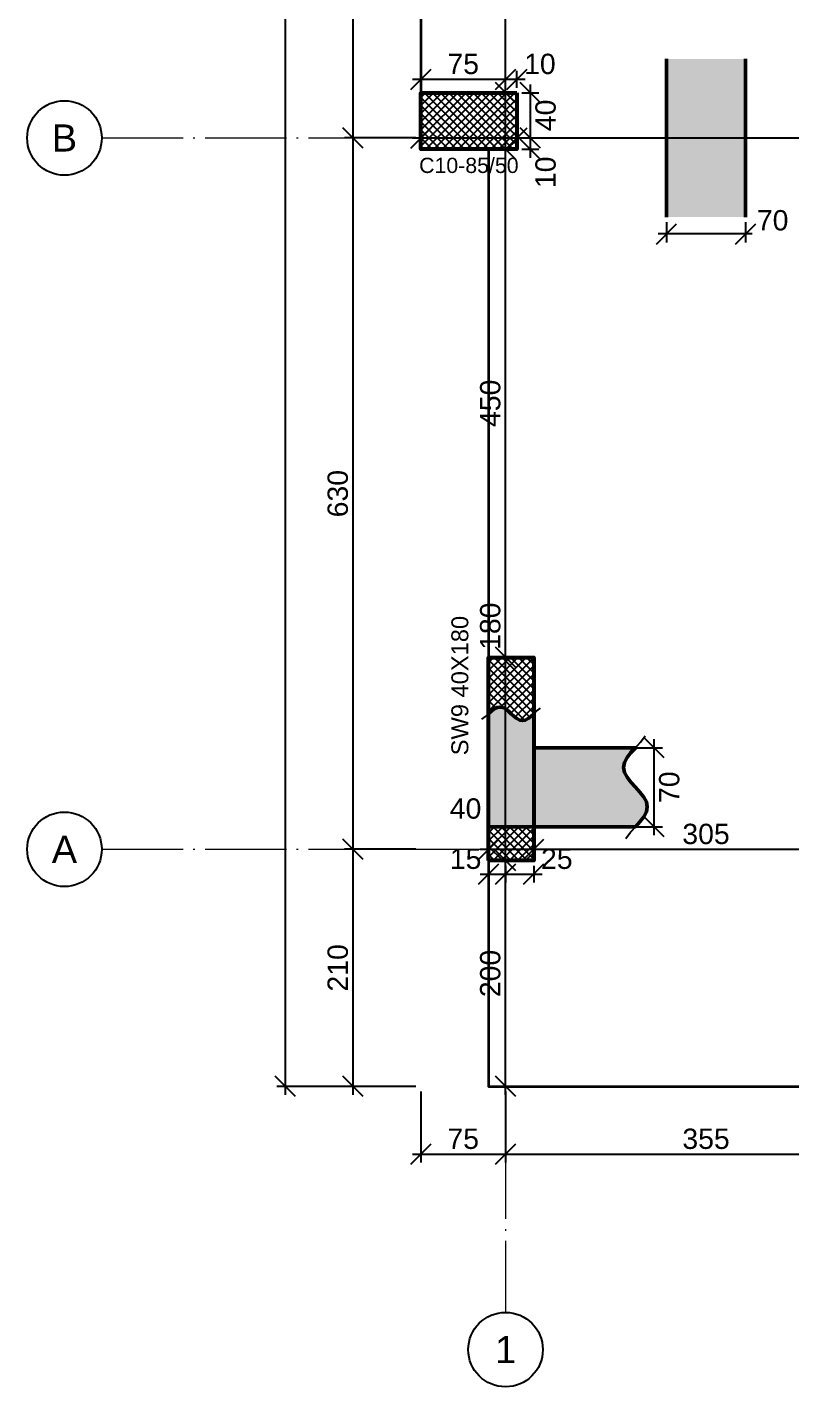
# Model space of a CAD drawing. Header units: millimetres. Extents: x -404 to 6018, y -5139 to 7890.
# Drawn here: x -349 to 328, y 4124 to 5328 of the extents above; entities that cross this region are included whole.
import ezdxf
from ezdxf.enums import TextEntityAlignment as Align

# ---------------------------------------------------------------- set-up
doc = ezdxf.new("R2010")
doc.units = ezdxf.units.MM
doc.linetypes.add('ZWCAD_ISO04W100', pattern=[30.5, 24, -3, 0.5, -3])
for name, color, linetype, lineweight in [('AXIS LINES', 255, 'ZWCAD_ISO04W100', 13), ('COLUMN', 140, 'Continuous', 53), ('SLAB', 3, 'Continuous', 35), ('WALL', 10, 'Continuous', 53)]:
    doc.layers.add(name, color=color, linetype=linetype, lineweight=lineweight)
for name, color, linetype in [('FW_AXIS', 7, 'Continuous'), ('FW_COLUMN_HATCH', 8, 'Continuous'), ('FW_DIM', 7, 'Continuous'), ('FW_SLAB_SECTION', 8, 'Continuous'), ('FW_TEXT', 7, 'Continuous'), ('FW_WALL_HATCH', 8, 'Continuous'), ('FW_WALL_SECTION', 8, 'Continuous')]:
    doc.layers.add(name, color=color, linetype=linetype)
doc.styles.add('REBAR_TXT', font='arial.ttf')
doc.styles.get("Standard").update_dxf_attribs({"font": 'arial.ttf'})
doc.dimstyles.new('FW_DIM', dxfattribs={"dimtxt": 18, "dimasz": 9, "dimexe": 7.5, "dimexo": 4.5, "dimgap": 4.5, "dimtad": 1, "dimdec": 0, "dimtxsty": 'Standard', "dimtsz": 9, "dimcen": 2.5, "dimdle": 7.5, "dimclrd": 256, "dimclre": 256, "dimclrt": 7, "dimazin": 3, "dimtfac": 1, "dimtmove": 2, "dimatfit": 3})

# ---------------------------------------------------------------- blocks, each defined once
blk = doc.blocks.new('_Oblique')
at = {"color": 0, "linetype": 'ByBlock', "lineweight": -2}
blk.add_line((-0.5, -0.5), (0.5, 0.5), dxfattribs=at)
blk = doc.blocks.new('*D1')
for p, q in [((206.5, 4612.6), (206.5, 4697.6)), ((104.5, 4690.1), (214, 4690.1)), ((104.5, 4620.1), (214, 4620.1))]:
    blk.add_line(p, q)
at = {"layer": 'Defpoints'}
for p in [(100, 4690.1), (100, 4620.1), (206.5, 4620.1)]:
    blk.add_point(p, dxfattribs=at)
at = {"layer": 'FW_DIM', "xscale": 18, "yscale": 18, "rotation": 90}
for p in [(206.5, 4690.1), (206.5, 4620.1)]:
    blk.add_blockref('_OBLIQUE', p, dxfattribs=at)
at = {"layer": 'FW_DIM', "color": 7, "insert": (220, 4655.1), "char_height": 18, "attachment_point": 5, "rotation": 90}
blk.add_mtext('70', dxfattribs=at)
blk = doc.blocks.new('*D17')
for p, q in [((217.5, 5155.6), (217.5, 5137.6)), ((287.5, 5155.6), (287.5, 5137.6)), ((293.5, 5145.1), (210, 5145.1))]:
    blk.add_line(p, q)
at = {"layer": 'Defpoints'}
for p in [(217.5, 5160.1), (287.5, 5160.1), (217.5, 5145.1)]:
    blk.add_point(p, dxfattribs=at)
at = {"layer": 'FW_DIM', "xscale": 18, "yscale": 18}
for p in [(217.5, 5145.1), (287.5, 5145.1)]:
    blk.add_blockref('_OBLIQUE', p, dxfattribs=at)
at = {"layer": 'FW_DIM', "color": 7, "insert": (311.5, 5157.1), "char_height": 18, "attachment_point": 5}
blk.add_mtext('70', dxfattribs=at)
blk = doc.blocks.new('*D42')
for p, q in [((52.5, 4578.1), (82.5, 4578.1)), ((60, 4585.6), (60, 4570.6)), ((75, 4585.6), (75, 4570.6))]:
    blk.add_line(p, q)
at = {"layer": 'Defpoints'}
for p in [(60, 4590.1), (75, 4590.1), (60, 4578.1)]:
    blk.add_point(p, dxfattribs=at)
at = {"layer": 'FW_DIM', "xscale": 18, "yscale": 18}
for p in [(60, 4578.1), (75, 4578.1)]:
    blk.add_blockref('_OBLIQUE', p, dxfattribs=at)
at = {"layer": 'FW_DIM', "color": 7, "insert": (39.6, 4591.6), "char_height": 18, "attachment_point": 5}
blk.add_mtext('15', dxfattribs=at)
blk = doc.blocks.new('*D43')
for p, q in [((67.5, 4578.1), (107.5, 4578.1)), ((75, 4585.6), (75, 4570.6)), ((100, 4585.6), (100, 4570.6))]:
    blk.add_line(p, q)
at = {"layer": 'Defpoints'}
for p in [(75, 4590.1), (100, 4590.1), (75, 4578.1)]:
    blk.add_point(p, dxfattribs=at)
at = {"layer": 'FW_DIM', "xscale": 18, "yscale": 18}
for p in [(75, 4578.1), (100, 4578.1)]:
    blk.add_blockref('_OBLIQUE', p, dxfattribs=at)
at = {"layer": 'FW_DIM', "color": 7, "insert": (120.4, 4591.6), "char_height": 18, "attachment_point": 5}
blk.add_mtext('25', dxfattribs=at)
blk = doc.blocks.new('*D94')
for p, q in [((0, 5274.6), (0, 5289.6)), ((75, 5274.6), (75, 5289.6)), ((-7.5, 5282.1), (82.5, 5282.1))]:
    blk.add_line(p, q)
at = {"layer": 'Defpoints'}
for p in [(0, 5282.1), (0, 5270.1), (75, 5270.1)]:
    blk.add_point(p, dxfattribs=at)
at = {"layer": 'FW_DIM', "xscale": 18, "yscale": 18}
for p in [(0, 5282.1), (75, 5282.1)]:
    blk.add_blockref('_OBLIQUE', p, dxfattribs=at)
at = {"layer": 'FW_DIM', "color": 7, "insert": (37.5, 5295.6), "char_height": 18, "attachment_point": 5}
blk.add_mtext('75', dxfattribs=at)
blk = doc.blocks.new('*D95')
for p, q in [((75, 5274.6), (75, 5289.6)), ((85, 5274.6), (85, 5289.6)), ((67.5, 5282.1), (92.5, 5282.1))]:
    blk.add_line(p, q)
at = {"layer": 'Defpoints'}
for p in [(75, 5282.1), (75, 5270.1), (85, 5270.1)]:
    blk.add_point(p, dxfattribs=at)
at = {"layer": 'FW_DIM', "xscale": 18, "yscale": 18}
for p in [(75, 5282.1), (85, 5282.1)]:
    blk.add_blockref('_OBLIQUE', p, dxfattribs=at)
at = {"layer": 'FW_DIM', "color": 7, "insert": (105.4, 5295.6), "char_height": 18, "attachment_point": 5}
blk.add_mtext('10', dxfattribs=at)
blk = doc.blocks.new('*D96')
for p, q in [((89.5, 5230.1), (104.5, 5230.1)), ((97, 5212.6), (97, 5237.6)), ((89.5, 5220.1), (104.5, 5220.1))]:
    blk.add_line(p, q)
at = {"layer": 'Defpoints'}
for p in [(85, 5230.1), (85, 5220.1), (97, 5220.1)]:
    blk.add_point(p, dxfattribs=at)
at = {"layer": 'FW_DIM', "xscale": 18, "yscale": 18, "rotation": 90}
for p in [(97, 5230.1), (97, 5220.1)]:
    blk.add_blockref('_OBLIQUE', p, dxfattribs=at)
at = {"layer": 'FW_DIM', "color": 7, "insert": (110.5, 5199.7), "char_height": 18, "attachment_point": 5, "rotation": 90}
blk.add_mtext('10', dxfattribs=at)
blk = doc.blocks.new('*D97')
for p, q in [((97, 5222.6), (97, 5277.6)), ((89.5, 5270.1), (104.5, 5270.1)), ((89.5, 5230.1), (104.5, 5230.1))]:
    blk.add_line(p, q)
at = {"layer": 'Defpoints'}
for p in [(85, 5270.1), (85, 5230.1), (97, 5230.1)]:
    blk.add_point(p, dxfattribs=at)
at = {"layer": 'FW_DIM', "xscale": 18, "yscale": 18, "rotation": 90}
for p in [(97, 5270.1), (97, 5230.1)]:
    blk.add_blockref('_OBLIQUE', p, dxfattribs=at)
at = {"layer": 'FW_DIM', "color": 7, "insert": (110.5, 5250.1), "char_height": 18, "attachment_point": 5, "rotation": 90}
blk.add_mtext('40', dxfattribs=at)
blk = doc.blocks.new('*D118')
for p, q in [((52.5, 4600.1), (107.5, 4600.1)), ((60, 4604.6), (60, 4607.6)), ((100, 4604.6), (100, 4607.6))]:
    blk.add_line(p, q)
at = {"layer": 'Defpoints'}
for p in [(60, 4600.1), (60, 4600.1), (100, 4600.1)]:
    blk.add_point(p, dxfattribs=at)
at = {"layer": 'FW_DIM', "xscale": 18, "yscale": 18}
for p in [(60, 4600.1), (100, 4600.1)]:
    blk.add_blockref('_OBLIQUE', p, dxfattribs=at)
at = {"layer": 'FW_DIM', "color": 7, "insert": (39.6, 4636.1), "char_height": 18, "attachment_point": 5}
blk.add_mtext('40', dxfattribs=at)
blk = doc.blocks.new('*D119')
for p, q in [((92.5, 4600.1), (412.5, 4600.1)), ((100, 4604.6), (100, 4607.6)), ((405, 4604.6), (405, 4607.6))]:
    blk.add_line(p, q)
at = {"layer": 'Defpoints'}
for p in [(100, 4600.1), (100, 4600.1), (405, 4600.1)]:
    blk.add_point(p, dxfattribs=at)
at = {"layer": 'FW_DIM', "xscale": 18, "yscale": 18}
for p in [(100, 4600.1), (405, 4600.1)]:
    blk.add_blockref('_OBLIQUE', p, dxfattribs=at)
at = {"layer": 'FW_DIM', "color": 7, "insert": (252.5, 4613.6), "char_height": 18, "attachment_point": 5}
blk.add_mtext('305', dxfattribs=at)
blk = doc.blocks.new('*D125')
for p, q in [((-7.5, 5230.1), (92.5, 5230.1)), ((0, 5234.6), (0, 5237.6)), ((85, 5234.6), (85, 5237.6))]:
    blk.add_line(p, q)
at = {"layer": 'Defpoints'}
for p in [(0, 5230.1), (0, 5230.1), (85, 5230.1)]:
    blk.add_point(p, dxfattribs=at)
at = {"layer": 'FW_DIM', "xscale": 18, "yscale": 18}
for p in [(0, 5230.1), (85, 5230.1)]:
    blk.add_blockref('_OBLIQUE', p, dxfattribs=at)
blk = doc.blocks.new('*D126')
for p, q in [((77.5, 5230.1), (982.5, 5230.1)), ((85, 5234.6), (85, 5237.6)), ((975, 5234.6), (975, 5237.6))]:
    blk.add_line(p, q)
at = {"layer": 'Defpoints'}
for p in [(85, 5230.1), (85, 5230.1), (975, 5230.1)]:
    blk.add_point(p, dxfattribs=at)
at = {"layer": 'FW_DIM', "xscale": 18, "yscale": 18}
for p in [(85, 5230.1), (975, 5230.1)]:
    blk.add_blockref('_OBLIQUE', p, dxfattribs=at)
at = {"layer": 'FW_DIM', "color": 7, "insert": (530, 5243.6), "char_height": 18, "attachment_point": 5}
blk.add_mtext('890', dxfattribs=at)
blk = doc.blocks.new('*D165')
for p, q in [((70.5, 4590.1), (67.5, 4590.1)), ((75, 4382.6), (75, 4597.6)), ((70.5, 4390.1), (67.5, 4390.1))]:
    blk.add_line(p, q)
at = {"layer": 'Defpoints'}
for p in [(75, 4590.1), (75, 4390.1), (75, 4390.1)]:
    blk.add_point(p, dxfattribs=at)
at = {"layer": 'FW_DIM', "xscale": 18, "yscale": 18, "rotation": 90}
for p in [(75, 4590.1), (75, 4390.1)]:
    blk.add_blockref('_OBLIQUE', p, dxfattribs=at)
at = {"layer": 'FW_DIM', "color": 7, "insert": (61.5, 4490.1), "char_height": 18, "attachment_point": 5, "rotation": 90}
blk.add_mtext('200', dxfattribs=at)
blk = doc.blocks.new('*D166')
for p, q in [((70.5, 4770.1), (67.5, 4770.1)), ((75, 4582.6), (75, 4777.6)), ((70.5, 4590.1), (67.5, 4590.1))]:
    blk.add_line(p, q)
at = {"layer": 'Defpoints'}
for p in [(75, 4770.1), (75, 4590.1), (75, 4590.1)]:
    blk.add_point(p, dxfattribs=at)
at = {"layer": 'FW_DIM', "xscale": 18, "yscale": 18, "rotation": 90}
for p in [(75, 4770.1), (75, 4590.1)]:
    blk.add_blockref('_OBLIQUE', p, dxfattribs=at)
at = {"layer": 'FW_DIM', "color": 7, "insert": (61.5, 4797.7), "char_height": 18, "attachment_point": 5, "rotation": 90}
blk.add_mtext('180', dxfattribs=at)
blk = doc.blocks.new('*D167')
for p, q in [((75, 4762.6), (75, 5227.6)), ((70.5, 5220.1), (67.5, 5220.1)), ((70.5, 4770.1), (67.5, 4770.1))]:
    blk.add_line(p, q)
at = {"layer": 'Defpoints'}
for p in [(75, 5220.1), (75, 4770.1), (75, 4770.1)]:
    blk.add_point(p, dxfattribs=at)
at = {"layer": 'FW_DIM', "xscale": 18, "yscale": 18, "rotation": 90}
for p in [(75, 5220.1), (75, 4770.1)]:
    blk.add_blockref('_OBLIQUE', p, dxfattribs=at)
at = {"layer": 'FW_DIM', "color": 7, "insert": (61.5, 4995.1), "char_height": 18, "attachment_point": 5, "rotation": 90}
blk.add_mtext('450', dxfattribs=at)
blk = doc.blocks.new('*D168')
for p, q in [((75, 5212.6), (75, 5277.6)), ((70.5, 5270.1), (67.5, 5270.1)), ((70.5, 5220.1), (67.5, 5220.1))]:
    blk.add_line(p, q)
at = {"layer": 'Defpoints'}
for p in [(75, 5270.1), (75, 5220.1), (75, 5220.1)]:
    blk.add_point(p, dxfattribs=at)
at = {"layer": 'FW_DIM', "xscale": 18, "yscale": 18, "rotation": 90}
for p in [(75, 5270.1), (75, 5220.1)]:
    blk.add_blockref('_OBLIQUE', p, dxfattribs=at)
blk = doc.blocks.new('*D169')
for p, q in [((70.5, 5565.1), (67.5, 5565.1)), ((75, 5262.6), (75, 5572.6)), ((70.5, 5270.1), (67.5, 5270.1))]:
    blk.add_line(p, q)
at = {"layer": 'Defpoints'}
for p in [(75, 5565.1), (75, 5270.1), (75, 5270.1)]:
    blk.add_point(p, dxfattribs=at)
at = {"layer": 'FW_DIM', "xscale": 18, "yscale": 18, "rotation": 90}
for p in [(75, 5565.1), (75, 5270.1)]:
    blk.add_blockref('_OBLIQUE', p, dxfattribs=at)
at = {"layer": 'FW_DIM', "color": 7, "insert": (61.5, 5368.5), "char_height": 18, "attachment_point": 5, "rotation": 90}
blk.add_mtext('295', dxfattribs=at)
blk = doc.blocks.new('*D216')
for p, q in [((0, 4385.6), (0, 4322.6)), ((75, 4385.6), (75, 4322.6)), ((-7.5, 4330.1), (82.5, 4330.1))]:
    blk.add_line(p, q)
at = {"layer": 'Defpoints'}
for p in [(0, 4390.1), (75, 4390.1), (0, 4330.1)]:
    blk.add_point(p, dxfattribs=at)
at = {"layer": 'FW_DIM', "xscale": 18, "yscale": 18}
for p in [(0, 4330.1), (75, 4330.1)]:
    blk.add_blockref('_OBLIQUE', p, dxfattribs=at)
at = {"layer": 'FW_DIM', "color": 7, "insert": (37.5, 4343.6), "char_height": 18, "attachment_point": 5}
blk.add_mtext('75', dxfattribs=at)
blk = doc.blocks.new('*D217')
for p, q in [((75, 4385.6), (75, 4322.6)), ((430, 4385.6), (430, 4322.6)), ((67.5, 4330.1), (437.5, 4330.1))]:
    blk.add_line(p, q)
at = {"layer": 'Defpoints'}
for p in [(75, 4390.1), (430, 4390.1), (75, 4330.1)]:
    blk.add_point(p, dxfattribs=at)
at = {"layer": 'FW_DIM', "xscale": 18, "yscale": 18}
for p in [(75, 4330.1), (430, 4330.1)]:
    blk.add_blockref('_OBLIQUE', p, dxfattribs=at)
at = {"layer": 'FW_DIM', "color": 7, "insert": (252.5, 4343.6), "char_height": 18, "attachment_point": 5}
blk.add_mtext('355', dxfattribs=at)
blk = doc.blocks.new('*D223')
for p, q in [((-4.5, 4600.1), (-67.5, 4600.1)), ((-60, 4382.6), (-60, 4607.6)), ((-4.5, 4390.1), (-67.5, 4390.1))]:
    blk.add_line(p, q)
at = {"layer": 'Defpoints'}
for p in [(0, 4600.1), (-60, 4390.1), (0, 4390.1)]:
    blk.add_point(p, dxfattribs=at)
at = {"layer": 'FW_DIM', "xscale": 18, "yscale": 18, "rotation": 90}
for p in [(-60, 4600.1), (-60, 4390.1)]:
    blk.add_blockref('_OBLIQUE', p, dxfattribs=at)
at = {"layer": 'FW_DIM', "color": 7, "insert": (-73.5, 4495.1), "char_height": 18, "attachment_point": 5, "rotation": 90}
blk.add_mtext('210', dxfattribs=at)
blk = doc.blocks.new('*D224')
for p, q in [((-4.5, 5230.1), (-67.5, 5230.1)), ((-60, 4592.6), (-60, 5237.6)), ((-4.5, 4600.1), (-67.5, 4600.1))]:
    blk.add_line(p, q)
at = {"layer": 'Defpoints'}
for p in [(0, 5230.1), (-60, 4600.1), (0, 4600.1)]:
    blk.add_point(p, dxfattribs=at)
at = {"layer": 'FW_DIM', "xscale": 18, "yscale": 18, "rotation": 90}
for p in [(-60, 5230.1), (-60, 4600.1)]:
    blk.add_blockref('_OBLIQUE', p, dxfattribs=at)
at = {"layer": 'FW_DIM', "color": 7, "insert": (-73.5, 4915.1), "char_height": 18, "attachment_point": 5, "rotation": 90}
blk.add_mtext('630', dxfattribs=at)
blk = doc.blocks.new('*D225')
for p, q in [((-60, 5222.6), (-60, 5677.6)), ((-4.5, 5670.1), (-67.5, 5670.1)), ((-4.5, 5230.1), (-67.5, 5230.1))]:
    blk.add_line(p, q)
at = {"layer": 'Defpoints'}
for p in [(0, 5670.1), (-60, 5230.1), (0, 5230.1)]:
    blk.add_point(p, dxfattribs=at)
at = {"layer": 'FW_DIM', "xscale": 18, "yscale": 18, "rotation": 90}
for p in [(-60, 5670.1), (-60, 5230.1)]:
    blk.add_blockref('_OBLIQUE', p, dxfattribs=at)
at = {"layer": 'FW_DIM', "color": 7, "insert": (-73.5, 5450.1), "char_height": 18, "attachment_point": 5, "rotation": 90}
blk.add_mtext('440', dxfattribs=at)
blk = doc.blocks.new('*D241')
for p, q in [((-4.5, 7530.2), (-127.5, 7530.2)), ((-120, 4382.6), (-120, 7537.7)), ((-4.5, 4390.1), (-127.5, 4390.1))]:
    blk.add_line(p, q)
at = {"layer": 'Defpoints'}
for p in [(0, 7530.2), (-120, 4390.1), (0, 4390.1)]:
    blk.add_point(p, dxfattribs=at)
at = {"layer": 'FW_DIM', "xscale": 18, "yscale": 18, "rotation": 90}
for p in [(-120, 7530.2), (-120, 4390.1)]:
    blk.add_blockref('_OBLIQUE', p, dxfattribs=at)
at = {"layer": 'FW_DIM', "color": 7, "insert": (-133.5, 5960.2), "char_height": 18, "attachment_point": 5, "rotation": 90}
blk.add_mtext('3140', dxfattribs=at)

msp = doc.modelspace()

# ---------------------------------------------------------------- hatches: boundary and pattern name
at = {"layer": 'FW_COLUMN_HATCH'}
h = msp.add_hatch(dxfattribs=at)
h.set_pattern_fill('ANSI37', scale=1.6)
h.paths.add_polyline_path([(85, 5270.1), (85, 5220.1), (0, 5220.1), (0, 5270.1), (85, 5270.1), (85, 5270.1)])
at = {"layer": 'FW_SLAB_SECTION'}
h = msp.add_hatch(color=8, dxfattribs=at)
h.dxf.hatch_style = 1
h.paths.add_polyline_path([(287.5, 5160.1), (287.5, 5300.1), (217.5, 5300.1), (217.5, 5160.1), (287.5, 5160.1)])
at = {"layer": 'FW_WALL_HATCH'}
h = msp.add_hatch(dxfattribs=at)
h.set_pattern_fill('ANSI37', scale=1.6)
h.paths.add_polyline_path([(60, 4770.1), (100, 4770.1), (100, 4720.1), (97.5, 4717.8), (95, 4715.9), (92.5, 4714.6), (90, 4714.1), (87.5, 4714.6), (85, 4715.9), (82.5, 4717.8), (80, 4720.1), (77.5, 4722.4), (75, 4724.4), (72.5, 4725.7), (70, 4726.1), (67.5, 4725.7), (65, 4724.4), (62.5, 4722.4), (60, 4720.1), (60, 4770.1)])
h = msp.add_hatch(dxfattribs=at)
h.set_pattern_fill('ANSI37', scale=1.6)
h.paths.add_polyline_path([(60, 4620.1), (80, 4620.1), (100, 4620.1), (100, 4590.1), (60, 4590.1), (60, 4620.1)])
at = {"layer": 'FW_WALL_SECTION'}
h = msp.add_hatch(color=8, dxfattribs=at)
h.dxf.hatch_style = 1
h.paths.add_polyline_path([(100, 4620.1), (80, 4620.1), (60, 4620.1), (60, 4720.1), (62.5, 4722.4), (65, 4724.4), (67.5, 4725.7), (70, 4726.1), (72.5, 4725.7), (75, 4724.4), (77.5, 4722.4), (80, 4720.1), (82.5, 4717.8), (85, 4715.9), (87.5, 4714.6), (90, 4714.1), (92.5, 4714.6), (95, 4715.9), (97.5, 4717.8), (100, 4720.1), (100, 4690.1), (190, 4690.1), (186, 4685.7), (182.6, 4681.4), (180.3, 4677), (179.5, 4672.6), (180.3, 4668.2), (182.6, 4663.9), (186, 4659.5), (190, 4655.1), (194, 4650.7), (197.4, 4646.4), (199.7, 4642), (200.5, 4637.6), (199.7, 4633.2), (197.4, 4628.9), (194, 4624.5), (190, 4620.1), (100, 4620.1)])

# ---------------------------------------------------------------- linework, layer by layer
at = {"layer": 'AXIS LINES', "color": 0, "ltscale": 3}
for points in [[(75, 7730.2), (75, 4190)], [(-282.6, 5230.1), (2132.4, 5230.1)], [(-282.6, 4600.1), (2132.4, 4600.1)]]:
    msp.add_lwpolyline(points, dxfattribs=at)
at = {"layer": 'COLUMN', "ltscale": 0.08}
msp.add_lwpolyline([(85, 5270.1), (85, 5220.1), (0, 5220.1), (0, 5270.1), (85, 5270.1)], dxfattribs=at)
at = {"layer": 'FW_AXIS'}
for centre in [(-315.6, 5230.1), (-315.6, 4600.1), (75, 4157)]:
    msp.add_circle(centre, 33, dxfattribs=at)
at = {"layer": 'FW_SLAB_SECTION', "color": 7, "lineweight": 50}
for p, q in [((217.5, 5160.1), (217.5, 5300.1)), ((287.5, 5160.1), (287.5, 5300.1))]:
    msp.add_line(p, q, dxfattribs=at)
at = {"layer": 'FW_WALL_SECTION', "lineweight": 25}
for points in [[(54, 4715.3), (57.2, 4717.6), (60.5, 4720.6), (63.8, 4723.4), (67, 4725.5), (70.2, 4726.1), (73.5, 4725.2), (76.8, 4723), (80, 4720.1), (83.2, 4717.2), (86.5, 4715), (89.8, 4714.1), (93, 4714.8), (96.2, 4716.8), (99.5, 4719.6), (102.8, 4722.6), (106, 4725)], [(181.5, 4609.6), (185.6, 4615.3), (190.8, 4621), (195.8, 4626.7), (199.4, 4632.4), (200.5, 4638), (199, 4643.7), (195.1, 4649.4), (190, 4655.1), (184.9, 4660.8), (181, 4666.5), (179.5, 4672.2), (180.6, 4677.9), (184.2, 4683.5), (189.2, 4689.2), (194.4, 4694.9), (198.5, 4700.6)]]:
    msp.add_lwpolyline(points, dxfattribs=at)
at = {"layer": 'FW_WALL_SECTION', "lineweight": 50}
msp.add_lwpolyline([(100, 4620.1), (80, 4620.1), (60, 4620.1), (60, 4720.1), (62.5, 4722.4), (65, 4724.4), (67.5, 4725.7), (70, 4726.1), (72.5, 4725.7), (75, 4724.4), (77.5, 4722.4), (80, 4720.1), (82.5, 4717.8), (85, 4715.9), (87.5, 4714.6), (90, 4714.1), (92.5, 4714.6), (95, 4715.9), (97.5, 4717.8), (100, 4720.1), (100, 4690.1), (190, 4690.1), (186, 4685.7), (182.6, 4681.4), (180.3, 4677), (179.5, 4672.6), (180.3, 4668.2), (182.6, 4663.9), (186, 4659.5), (190, 4655.1), (194, 4650.7), (197.4, 4646.4), (199.7, 4642), (200.5, 4637.6), (199.7, 4633.2), (197.4, 4628.9), (194, 4624.5), (190, 4620.1), (100, 4620.1)], close=True, dxfattribs=at)
at = {"layer": 'SLAB', "ltscale": 0.08}
msp.add_lwpolyline([(644.9, 6540.1), (644.9, 6080.1), (565, 6080.1), (565.1, 6119.5), (100.1, 6120.1), (100.1, 6000.1), (0, 6000.1), (0, 5270.1), (0, 5220.1), (60, 5220.1), (60, 4390.1), (760.1, 4390.1), (760.1, 4590.1), (910, 4590.1), (910, 4390.2), (1610, 4390.2)], dxfattribs=at)
at = {"layer": 'WALL', "ltscale": 0.08}
msp.add_lwpolyline([(60, 4590.1), (60, 4770.1), (100, 4770.1), (100, 4590.1)], close=True, dxfattribs=at)

# ---------------------------------------------------------------- texts
at = {"layer": 'FW_AXIS', "color": 7, "style": 'REBAR_TXT'}
for s, p in [('B', (-315.6, 5230.1)), ('A', (-315.6, 4600.1)), ('1', (75, 4157))]:
    msp.add_text(s, height=24, dxfattribs=at).set_placement(p, align=Align.MIDDLE_CENTER)
at = {"layer": 'FW_TEXT', "color": 7, "style": 'REBAR_TXT'}
msp.add_text('C10-85/50', height=13.5, dxfattribs=at).set_placement((42.5, 5212.6), align=Align.TOP_CENTER)
msp.add_text('SW9 40X180', height=15, rotation=90, dxfattribs=at).set_placement((46.5, 4745.1), align=Align.BOTTOM_CENTER)

# ---------------------------------------------------------------- dimensions: what is measured, and where the dimension line sits
at = {"layer": 'FW_DIM'}
for base, p1, p2, picture, middle in [((-120, 4390.1), (0, 4390.1), (0, 7530.2), '*D241', (-133.5, 5960.2)), ((-60, 5230.1), (0, 5230.1), (0, 5670.1), '*D225', (-73.5, 5450.1)), ((-60, 4600.1), (0, 4600.1), (0, 5230.1), '*D224', (-73.5, 4915.1)), ((-60, 4390.1), (0, 4390.1), (0, 4600.1), '*D223', (-73.5, 4495.1))]:
    dim = msp.add_linear_dim(base=base, p1=p1, p2=p2, angle=90, dimstyle='FW_DIM', dxfattribs=at)
    dim.commit()
    dim.dimension.update_dxf_attribs({"geometry": picture, "text_midpoint": middle})
for base, p1, p2, text, picture, middle in [((75, 5270.1), (75, 5270.1), (75, 5565.1), '295', '*D169', (61.5, 5368.5)), ((75, 5220.1), (75, 5220.1), (75, 5270.1), ' ', '*D168', (75, 5245.1)), ((97, 5230.1), (85, 5230.1), (85, 5270.1), '40', '*D97', (110.5, 5250.1)), ((97, 5220.1), (85, 5220.1), (85, 5230.1), '10', '*D96', (110.5, 5199.7)), ((75, 4770.1), (75, 4770.1), (75, 5220.1), '450', '*D167', (61.5, 4995.1)), ((75, 4590.1), (75, 4590.1), (75, 4770.1), '180', '*D166', (61.5, 4797.7)), ((206.5, 4620.1), (100, 4620.1), (100, 4690.1), '70', '*D1', (220, 4655.1)), ((75, 4390.1), (75, 4390.1), (75, 4590.1), '200', '*D165', (61.5, 4490.1))]:
    dim = msp.add_linear_dim(base=base, p1=p1, p2=p2, angle=90, text=text, dimstyle='FW_DIM', override={"dimtmove": 2}, dxfattribs=at)
    dim.commit()
    dim.dimension.update_dxf_attribs({"geometry": picture, "text_midpoint": middle, "dimtype": 160})
for base, p1, p2, text, picture, middle in [((0, 5282.1), (0, 5270.1), (75, 5270.1), '75', '*D94', (37.5, 5295.6)), ((75, 5282.1), (75, 5270.1), (85, 5270.1), '10', '*D95', (105.4, 5295.6)), ((85, 5230.1), (85, 5230.1), (975, 5230.1), '890', '*D126', (530, 5243.6)), ((0, 5230.1), (0, 5230.1), (85, 5230.1), ' ', '*D125', (42.5, 5230.1)), ((217.5, 5145.1), (217.5, 5160.1), (287.5, 5160.1), '70', '*D17', (311.5, 5157.1)), ((60, 4600.1), (60, 4600.1), (100, 4600.1), '40', '*D118', (39.6, 4636.1)), ((100, 4600.1), (100, 4600.1), (405, 4600.1), '305', '*D119', (252.5, 4613.6)), ((60, 4578.1), (60, 4590.1), (75, 4590.1), '15', '*D42', (39.6, 4591.6)), ((75, 4578.1), (75, 4590.1), (100, 4590.1), '25', '*D43', (120.4, 4591.6))]:
    dim = msp.add_linear_dim(base=base, p1=p1, p2=p2, text=text, dimstyle='FW_DIM', override={"dimtmove": 2}, dxfattribs=at)
    dim.commit()
    dim.dimension.update_dxf_attribs({"geometry": picture, "text_midpoint": middle, "dimtype": 160})
for base, p1, p2, picture, middle in [((0, 4330.1), (0, 4390.1), (75, 4390.1), '*D216', (37.5, 4343.6)), ((75, 4330.1), (75, 4390.1), (430, 4390.1), '*D217', (252.5, 4343.6))]:
    dim = msp.add_linear_dim(base=base, p1=p1, p2=p2, dimstyle='FW_DIM', dxfattribs=at)
    dim.commit()
    dim.dimension.update_dxf_attribs({"geometry": picture, "text_midpoint": middle})

doc.saveas('drawing.dxf')
